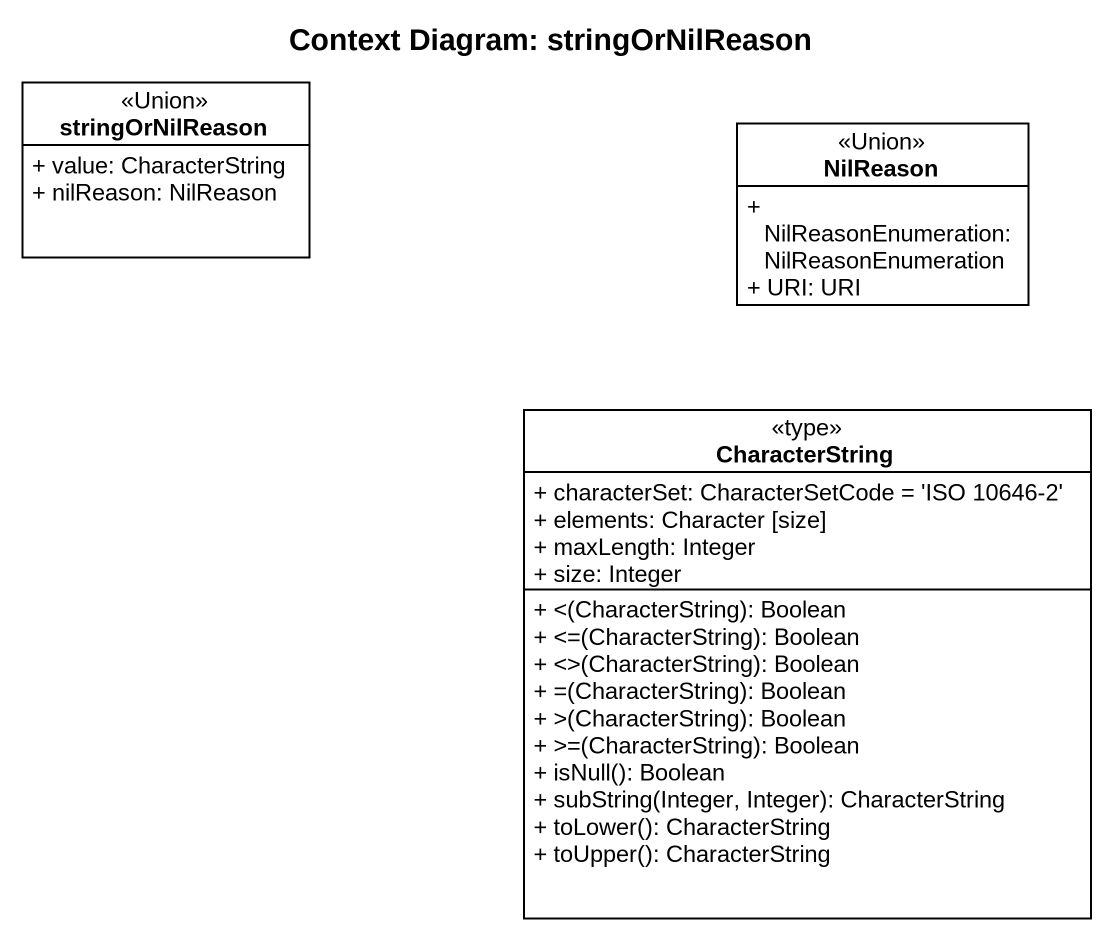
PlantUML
@startuml
title Context Diagram: stringOrNilReason
hide circle
hide empty members
skinparam classAttributeIconSize 0
class stringOrNilReason <<Union>> {
  + value: CharacterString
  + nilReason: NilReason
}
class NilReason <<Union>> {
  + NilReasonEnumeration: NilReasonEnumeration
  + URI: URI
}
class CharacterString <<type>> {
  + characterSet: CharacterSetCode = 'ISO 10646-2'
  + elements: Character [size]
  + maxLength: Integer
  + size: Integer
  + <(CharacterString): Boolean
  + <=(CharacterString): Boolean
  + <>(CharacterString): Boolean
  + =(CharacterString): Boolean
  + >(CharacterString): Boolean
  + >=(CharacterString): Boolean
  + isNull(): Boolean
  + subString(Integer, Integer): CharacterString
  + toLower(): CharacterString
  + toUpper(): CharacterString
}
@enduml
